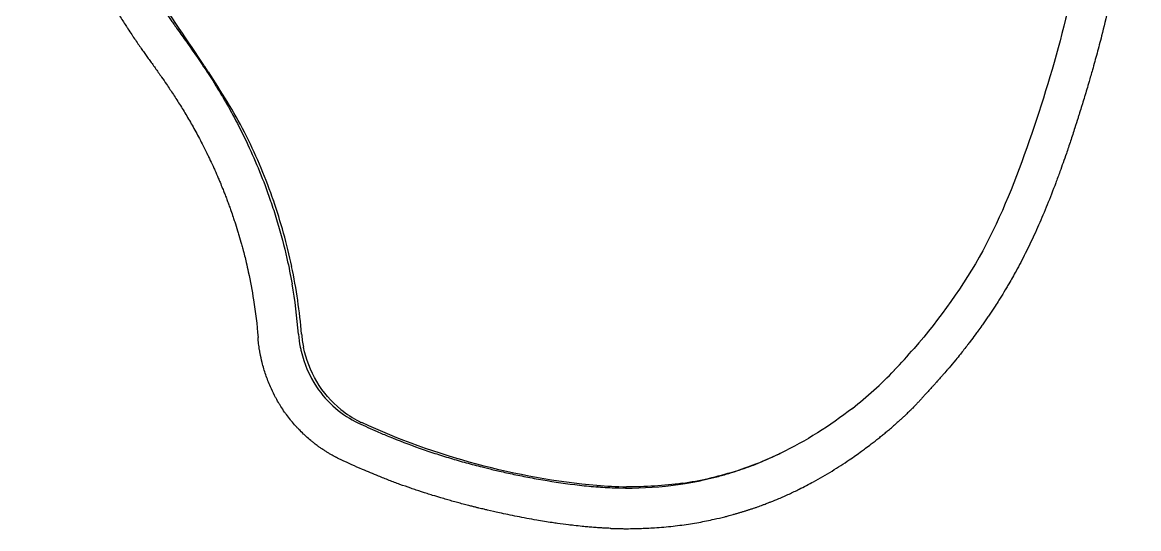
# Model space of a CAD drawing. Header units: millimetres. Extents: x 132530 to 133404, y 33424 to 34046.
# Drawn here: x 132783.64 to 132794.61, y 33616.85 to 33621.82 of the extents above; entities that cross this region are included whole.
import ezdxf

# ---------------------------------------------------------------- set-up
doc = ezdxf.new("R2010")
doc.units = ezdxf.units.MM
doc.layers.add('APARATOS', color=2, linetype='Continuous')

# ---------------------------------------------------------------- blocks, each defined once
blk = doc.blocks.new('Radas-Trackball R1')
at = {"layer": 'APARATOS', "color": 7, "linetype": 'Continuous'}
for centre, radius, start, end in [((232.54, -28.99), 162.18, 33.4252, 33.8156), ((325.77, 31.8), 50.97, 18.9418, 19.2921), ((323.56, 31.05), 53.31, 12.0338, 18.9269), ((325.7, 31.49), 51.12, 8.4398, 12.0563), ((326.81, 31.88), 49.68, 4.5614, 10.0351), ((328.01, 31.83), 48.78, 4.7166, 8.4391), ((386.91, 36.66), 10.61, 184.5303, 191.1017), ((387.01, 36.7), 10.42, 184.698, 191.5537), ((386.74, 36.63), 10.43, 191.1126, 193.3194), ((397.77, 65.51), 47.65, 316.0844, 319.3861), ((403.35, 60.14), 39.92, 312.2317, 316.0807), ((405.28, 58.07), 37.09, 308.1213, 312.1779), ((386.39, 36.3), 9.67, 230.9862, 243.1934), ((407.3, 81.13), 59.31, 244.6827, 246.5421), ((386.23, 36), 9.33, 243.2529, 244.8267), ((407.33, 81.18), 59.37, 246.5423, 247.1113), ((407.46, 53.75), 32.24, 287.8496, 295.6392), ((407.81, 52.94), 31.36, 278.1352, 287.2875), ((408.09, 51.95), 30.34, 287.3444, 287.7702), ((407.56, 63.78), 42.22, 265.5222, 269.2651), ((407.05, 56.88), 35.44, 267.8071, 275.895)]:
    blk.add_arc(centre, radius, start, end, dxfattribs=at)
for points, knots in [([(362.32, 133.44), (362.31, 133.43), (362.28, 133.34), (362.19, 133.08), (362.08, 132.76), (361.94, 132.36), (361.83, 132.06), (361.69, 131.68), (361.57, 131.38), (361.41, 130.95), (361.24, 130.53), (360.94, 129.78), (360.62, 129.01), (360.14, 127.92), (359.73, 127.02), (359.21, 125.95), (358.79, 125.12), (358.33, 124.22), (358.01, 123.61), (357.73, 123.06), (357.57, 122.76), (357.41, 122.45), (357.31, 122.24), (357.17, 121.99), (357.07, 121.78), (356.93, 121.52), (356.83, 121.3), (356.7, 121.04), (356.59, 120.82), (356.45, 120.54), (356.34, 120.31), (356.17, 119.94), (355.99, 119.56), (355.71, 118.95), (355.45, 118.37), (355.05, 117.45), (354.64, 116.46), (354.09, 115.03), (353.68, 113.88), (353.3, 112.77), (353.1, 112.14), (352.9, 111.5), (352.77, 111.06), (352.58, 110.39), (352.39, 109.71), (352.11, 108.66), (351.87, 107.68), (351.54, 106.17), (351.24, 104.6), (350.91, 102.39), (350.72, 100.65), (350.58, 98.86), (350.52, 97.63), (350.49, 96.22), (350.49, 95.26), (350.51, 94.28), (350.54, 93.63), (350.57, 92.88), (350.6, 92.38), (350.64, 91.87), (350.66, 91.53), (350.7, 91.11), (350.73, 90.77), (350.78, 90.34), (350.81, 90), (350.87, 89.48), (350.93, 88.97), (351.04, 88.21), (351.14, 87.54), (351.31, 86.53), (351.49, 85.54), (351.8, 84.05), (352.11, 82.75), (352.55, 81.13), (352.93, 79.85), (353.46, 78.27), (353.91, 77.01), (354.46, 75.61), (354.84, 74.69), (355.24, 73.76), (355.52, 73.15), (355.84, 72.46), (356.06, 72), (356.28, 71.55), (356.43, 71.24), (356.66, 70.79), (356.89, 70.33), (357.31, 69.52), (357.77, 68.68), (358.44, 67.48), (359.02, 66.5), (359.65, 65.49), (360.05, 64.87), (360.43, 64.29), (360.67, 63.92), (360.96, 63.49), (361.18, 63.17), (361.44, 62.79), (361.64, 62.51), (361.86, 62.2), (362.03, 61.96), (362.26, 61.64), (362.44, 61.38), (362.68, 61.06), (362.87, 60.79), (363.11, 60.44), (363.31, 60.16), (363.62, 59.72), (363.93, 59.27), (364.41, 58.56), (364.84, 57.9), (365.4, 57.02), (365.85, 56.28), (366.41, 55.31), (366.87, 54.49), (367.38, 53.51), (367.72, 52.84), (368.05, 52.14), (368.28, 51.66), (368.56, 51.05), (368.77, 50.55), (369.02, 49.97), (369.18, 49.57), (369.34, 49.17), (369.45, 48.91), (369.58, 48.56), (369.68, 48.29), (369.81, 47.94), (369.91, 47.67), (370.06, 47.25), (370.2, 46.83), (370.41, 46.2), (370.59, 45.64), (370.8, 44.94), (370.97, 44.37), (371.2, 43.51), (371.42, 42.66), (371.77, 41.07), (372.21, 38.75), (372.46, 36.7), (372.55, 35.53)], [0, 0, 0, 0, 0.000363, 0.00364, 0.010195, 0.013473, 0.020028, 0.023305, 0.02986, 0.033138, 0.04297, 0.049525, 0.06919, 0.0823, 0.10852, 0.12163, 0.14785, 0.16096, 0.180625, 0.18718, 0.197013, 0.20029, 0.206845, 0.210123, 0.216678, 0.219955, 0.22651, 0.229788, 0.236343, 0.23962, 0.246175, 0.249453, 0.259285, 0.26584, 0.27895, 0.285505, 0.30517, 0.31828, 0.337945, 0.3445, 0.354333, 0.35761, 0.364165, 0.367443, 0.377275, 0.38383, 0.39694, 0.403495, 0.42316, 0.43627, 0.455935, 0.46249, 0.4756, 0.482155, 0.491988, 0.495265, 0.50182, 0.505098, 0.510014, 0.511653, 0.51493, 0.516569, 0.519846, 0.521485, 0.524763, 0.526401, 0.531318, 0.534595, 0.54115, 0.544428, 0.55426, 0.560815, 0.573925, 0.58048, 0.59359, 0.600145, 0.613255, 0.61981, 0.629643, 0.63292, 0.639475, 0.642753, 0.647669, 0.649308, 0.652585, 0.654224, 0.65914, 0.662418, 0.67225, 0.678805, 0.691915, 0.69847, 0.708303, 0.71158, 0.718135, 0.721413, 0.727968, 0.731245, 0.7378, 0.741078, 0.747633, 0.75091, 0.757465, 0.760743, 0.767298, 0.770575, 0.77713, 0.780408, 0.79024, 0.796795, 0.809905, 0.81646, 0.82957, 0.836125, 0.849235, 0.85579, 0.865623, 0.8689, 0.875455, 0.878733, 0.885288, 0.888565, 0.893481, 0.89512, 0.898398, 0.900036, 0.903314, 0.904953, 0.90823, 0.909869, 0.914785, 0.918063, 0.924618, 0.927895, 0.93445, 0.937728, 0.94756, 0.954115, 0.97378, 1, 1, 1, 1]), ([(363.46, 126.04), (363.25, 125.59), (362.8, 124.63), (362.11, 123.26), (361.4, 121.89), (360.82, 120.78), (360.36, 119.88), (360.02, 119.18), (359.63, 118.39), (359.05, 117.14), (358.27, 115.32), (357.28, 112.74), (356.27, 109.61), (355.3, 105.84), (354.54, 101.35), (354.26, 97.19), (354.31, 93.63), (354.51, 90.95), (354.84, 88.38), (355.4, 85.21), (356.18, 82.11), (357.19, 79.08), (358.05, 76.84), (359.01, 74.62), (359.95, 72.67), (360.8, 71.04), (361.73, 69.38), (362.62, 67.9), (363.43, 66.63), (363.99, 65.79), (364.41, 65.18), (364.72, 64.74), (364.99, 64.35), (365.32, 63.89), (365.9, 63.09), (366.68, 61.98), (367.4, 60.93), (367.78, 60.34), (367.81, 60.29)], [0, 0, 0, 0, 0.034582, 0.075739, 0.116897, 0.158055, 0.178634, 0.199212, 0.222356, 0.245499, 0.291785, 0.338071, 0.384358, 0.439088, 0.493818, 0.548548, 0.575914, 0.603279, 0.62694, 0.650601, 0.697923, 0.721584, 0.745245, 0.768906, 0.792567, 0.807587, 0.822607, 0.852647, 0.867668, 0.882688, 0.897708, 0.905218, 0.912728, 0.92685, 0.940973, 0.969217, 0.997461, 1, 1, 1, 1]), ([(367.29, 61.27), (365.68, 63.67), (362.39, 68.43), (358.26, 76.1), (355.55, 84.37), (354.25, 92.99), (354.55, 101.7), (356.01, 108.82), (357.91, 114.28), (360.31, 119.54), (362.32, 123.39), (363.5, 126.03)], [0, 0, 0, 0, 0.125165, 0.249978, 0.375034, 0.50001, 0.624955, 0.750083, 0.812556, 0.87495, 1, 1, 1, 1]), ([(451.28, 122.24), (451.3, 122.17), (451.38, 121.87), (451.48, 121.46), (451.61, 120.89), (451.72, 120.44), (451.85, 119.88), (451.95, 119.42), (452.08, 118.86), (452.18, 118.4), (452.32, 117.72), (452.46, 117.04), (452.67, 116.01), (452.84, 115.09), (453.05, 113.95), (453.21, 113.03), (453.43, 111.65), (453.64, 110.27), (453.93, 108.19), (454.16, 106.34), (454.37, 104.25), (454.5, 102.86), (454.61, 101.47), (454.68, 100.54), (454.75, 99.38), (454.8, 98.46), (454.85, 97.3), (454.89, 96.37), (454.93, 95.22), (454.95, 94.29), (454.96, 93.14), (454.97, 92.23), (454.96, 91.1), (454.95, 90.21), (454.93, 89.11), (454.91, 88.24), (454.87, 86.95), (454.81, 85.69), (454.67, 83.41), (454.48, 81.01), (454.12, 77.57), (453.72, 74.68), (453.15, 71.26), (452.65, 68.68), (452.05, 65.97), (451.63, 64.25), (451.21, 62.61), (450.92, 61.56), (450.6, 60.42), (450.39, 59.68), (450.18, 58.96), (450.04, 58.49), (449.87, 57.92), (449.73, 57.47), (449.56, 56.91), (449.42, 56.48), (449.22, 55.84), (449.02, 55.21), (448.72, 54.28), (448.46, 53.48), (448.06, 52.32), (447.66, 51.2), (447.07, 49.6), (446.54, 48.25), (445.87, 46.64), (445.33, 45.41), (444.64, 43.94), (444.07, 42.81), (443.42, 41.59), (442.97, 40.8), (442.51, 40.02), (442.2, 39.51), (441.85, 38.95), (441.61, 38.57), (441.36, 38.2), (441.2, 37.96), (441, 37.65), (440.83, 37.4), (440.62, 37.1), (440.46, 36.86), (440.21, 36.51), (439.96, 36.16), (439.59, 35.66), (439.27, 35.24), (438.8, 34.62), (438.35, 34.04), (437.76, 33.32), (437.35, 32.83), (436.95, 32.37), (436.7, 32.08), (436.43, 31.77), (436.26, 31.58), (436.09, 31.39), (435.98, 31.27), (435.83, 31.1), (435.73, 30.99), (435.65, 30.91), (435.65, 30.9)], [0, 0, 0, 0, 0.001332, 0.005398, 0.007431, 0.011496, 0.013529, 0.017595, 0.019628, 0.023693, 0.025726, 0.031825, 0.035891, 0.044022, 0.048088, 0.056219, 0.060285, 0.072482, 0.080614, 0.096877, 0.105008, 0.117206, 0.121271, 0.129403, 0.133469, 0.1416, 0.145666, 0.153797, 0.157863, 0.165995, 0.17006, 0.178192, 0.182258, 0.190389, 0.194455, 0.202586, 0.206652, 0.218849, 0.226981, 0.251375, 0.267638, 0.300164, 0.316427, 0.348953, 0.365216, 0.389611, 0.397742, 0.414005, 0.422137, 0.434334, 0.4384, 0.446531, 0.450597, 0.458728, 0.462794, 0.470926, 0.474991, 0.487189, 0.49532, 0.511583, 0.519714, 0.544109, 0.560372, 0.592898, 0.609161, 0.641687, 0.65795, 0.690476, 0.706739, 0.731133, 0.739265, 0.755528, 0.763659, 0.775856, 0.779922, 0.788054, 0.792119, 0.800251, 0.804317, 0.812448, 0.816514, 0.828711, 0.836843, 0.853106, 0.861237, 0.885632, 0.901895, 0.926289, 0.934421, 0.950684, 0.958815, 0.971012, 0.975078, 0.983209, 0.987275, 0.999472, 1, 1, 1, 1]), ([(448.05, 119.96), (449.79, 112.73), (451.82, 97.89), (451.09, 79.18), (448.14, 64.56), (444.85, 53.88), (440.8, 43.41), (436.37, 37.31), (433.95, 34.49)], [0, 0, 0, 0, 0.249868, 0.499756, 0.624846, 0.749894, 0.874945, 1, 1, 1, 1]), ([(367.81, 60.29), (368.14, 59.8), (369.19, 58.14), (370.67, 55.51), (372.15, 52.36), (373.06, 50.16), (373.56, 48.75), (373.73, 48.26)], [0, 0, 0, 0, 0.167326, 0.53503, 0.718883, 0.902735, 1, 1, 1, 1]), ([(373.88, 48.64), (373.15, 50.71), (371.43, 54.78), (369.11, 58.52), (367.9, 60.35)], [0, 0, 0, 0, 0.500446, 1, 1, 1, 1]), ([(373.73, 48.26), (373.76, 48.19), (373.97, 47.55), (374.54, 45.78), (375.2, 43.28), (375.59, 41.32), (375.73, 40.53)], [0, 0, 0, 0, 0.02944, 0.25265, 0.69907, 1, 1, 1, 1]), ([(380.32, 24.08), (380.29, 24.1), (380.18, 24.15), (380.07, 24.2), (379.95, 24.26), (379.86, 24.31), (379.75, 24.37), (379.66, 24.42), (379.53, 24.49), (379.39, 24.56), (379.19, 24.68), (379.02, 24.78), (378.81, 24.92), (378.64, 25.03), (378.43, 25.17), (378.26, 25.29), (378.01, 25.47), (377.77, 25.66), (377.41, 25.94), (377.11, 26.21), (376.74, 26.56), (376.45, 26.84), (376.1, 27.21), (375.83, 27.51), (375.51, 27.9), (375.27, 28.22), (374.97, 28.63), (374.75, 28.97), (374.48, 29.4), (374.28, 29.75), (374, 30.28), (373.74, 30.82), (373.4, 31.65), (373.14, 32.4), (372.9, 33.27), (372.78, 33.85), (372.67, 34.44), (372.6, 34.93), (372.56, 35.33), (372.55, 35.53)], [0, 0, 0, 0, 0.010417, 0.020833, 0.026042, 0.036458, 0.041667, 0.052083, 0.057292, 0.072917, 0.083333, 0.104167, 0.114583, 0.135417, 0.145833, 0.166667, 0.177083, 0.208333, 0.229167, 0.270833, 0.291667, 0.333333, 0.354167, 0.395833, 0.416667, 0.458333, 0.479167, 0.520833, 0.541667, 0.583333, 0.604167, 0.666667, 0.708333, 0.791667, 0.833333, 0.895833, 0.916667, 0.958333, 1, 1, 1, 1]), ([(380.3, 28.79), (379.41, 29.51), (377.87, 31.29), (377.04, 33.48), (376.81, 34.61)], [0, 0, 0, 0, 0.499767, 1, 1, 1, 1]), ([(376.59, 34.23), (376.87, 33.05), (377.71, 31.09), (379.69, 28.84), (381.17, 27.88), (381.94, 27.52)], [0, 0, 0, 0, 0.409615, 0.710345, 1, 1, 1, 1]), ([(435.65, 30.9), (435.61, 30.85), (435.47, 30.71), (435.3, 30.52), (435.1, 30.29), (434.94, 30.12), (434.75, 29.92), (434.61, 29.76), (434.43, 29.56), (434.28, 29.41), (434.07, 29.18), (433.86, 28.96), (433.56, 28.67), (433.33, 28.45), (433.1, 28.22), (432.94, 28.07), (432.73, 27.88), (432.56, 27.73), (432.33, 27.53), (432.15, 27.37), (431.96, 27.21), (431.86, 27.12), (431.82, 27.08)], [0, 0, 0, 0, 0.029417, 0.092332, 0.123789, 0.186705, 0.218162, 0.281077, 0.312535, 0.37545, 0.406907, 0.50128, 0.564195, 0.658568, 0.690025, 0.752941, 0.784398, 0.847313, 0.878771, 0.941686, 0.973143, 1, 1, 1, 1]), ([(404.26, 21.69), (400.46, 21.98), (392.94, 23.41), (385.71, 25.93), (382.26, 27.56)], [0, 0, 0, 0, 0.499961, 1, 1, 1, 1]), ([(384.24, 26.49), (384.42, 26.41), (385.54, 25.95), (387.15, 25.33), (389.08, 24.68), (390.55, 24.22), (391.78, 23.87), (392.77, 23.6), (393.41, 23.44), (394, 23.29), (394.73, 23.11), (395.78, 22.87), (397.21, 22.57), (399.3, 22.17), (401.6, 21.81), (403.95, 21.56), (405.12, 21.49), (405.69, 21.47)], [0, 0, 0, 0, 0.033402, 0.21146, 0.300488, 0.389517, 0.478546, 0.52306, 0.567575, 0.594601, 0.621628, 0.675681, 0.729734, 0.783787, 0.891894, 0.945947, 1, 1, 1, 1]), ([(418.52, 19.42), (418.57, 19.44), (418.65, 19.46), (418.82, 19.52), (418.99, 19.58), (419.21, 19.65), (419.38, 19.71), (419.59, 19.79), (419.76, 19.85), (420.01, 19.94), (420.26, 20.04), (420.72, 20.22), (421.21, 20.42), (421.93, 20.73), (422.57, 21.03), (423.5, 21.48), (424.4, 21.95), (425.71, 22.69), (426.83, 23.37), (428.02, 24.16), (428.79, 24.7), (429.46, 25.2), (429.82, 25.47), (430.18, 25.74), (430.41, 25.93), (430.7, 26.15), (430.92, 26.34), (431.2, 26.56), (431.42, 26.75), (431.64, 26.93), (431.76, 27.03), (431.82, 27.08)], [0, 0, 0, 0, 0.007742, 0.015662, 0.0315, 0.03942, 0.055258, 0.063178, 0.079016, 0.086936, 0.110694, 0.126532, 0.174048, 0.205726, 0.26908, 0.300758, 0.39579, 0.459144, 0.585854, 0.649208, 0.74424, 0.775918, 0.823434, 0.839272, 0.87095, 0.886788, 0.918466, 0.934305, 0.965982, 0.981821, 1, 1, 1, 1]), ([(405.55, 17.67), (405.54, 17.67), (405.44, 17.67), (405.29, 17.68), (405.03, 17.69), (404.76, 17.71), (404.37, 17.73), (404.02, 17.75), (403.58, 17.79), (403.24, 17.82), (402.72, 17.87), (402.2, 17.93), (401.43, 18.02), (400.75, 18.11), (399.75, 18.25), (398.78, 18.41), (397.38, 18.66), (396.2, 18.9), (394.99, 19.16), (394.26, 19.32), (393.64, 19.47), (393.32, 19.54), (393.02, 19.62), (392.83, 19.66), (392.57, 19.73), (392.31, 19.8), (391.91, 19.9), (391.56, 19.99), (391.13, 20.11), (390.78, 20.2), (390.35, 20.33), (390.01, 20.42), (389.49, 20.58), (388.97, 20.73), (388.2, 20.97), (387.52, 21.2), (386.67, 21.48), (386, 21.72), (385.15, 22.03), (384.48, 22.29), (383.48, 22.69), (382.14, 23.24), (380.98, 23.77), (380.32, 24.08)], [0, 0, 0, 0, 0.001051, 0.007495, 0.010718, 0.020385, 0.02683, 0.03972, 0.046164, 0.059054, 0.065499, 0.084833, 0.097723, 0.123502, 0.136392, 0.175061, 0.200841, 0.252399, 0.278179, 0.316848, 0.329737, 0.349072, 0.355517, 0.368406, 0.374851, 0.394186, 0.407075, 0.432855, 0.445744, 0.471524, 0.484413, 0.510193, 0.523082, 0.561751, 0.587531, 0.639089, 0.664869, 0.716427, 0.742207, 0.793765, 0.819545, 0.896883, 1, 1, 1, 1]), ([(417.35, 23.04), (417.66, 23.14), (418.25, 23.34), (419.42, 23.79), (420.47, 24.24), (421.22, 24.6), (421.41, 24.69)], [0, 0, 0, 0, 0.212683, 0.425365, 0.85073, 1, 1, 1, 1]), ([(414.1, 22.17), (414.48, 22.25), (415.26, 22.43), (416.36, 22.73), (417.03, 22.93), (417.35, 23.04)], [0, 0, 0, 0, 0.302263, 0.651131, 1, 1, 1, 1]), ([(410.69, 21.63), (411.33, 21.7), (412.46, 21.85), (413.54, 22.05), (414.04, 22.15), (414.1, 22.17)], [0, 0, 0, 0, 0.515249, 0.942873, 1, 1, 1, 1]), ([(405.56, 17.67), (405.58, 17.67), (405.7, 17.66), (405.85, 17.66), (406.07, 17.65), (406.24, 17.65), (406.49, 17.65), (406.74, 17.64), (407.2, 17.64), (407.69, 17.65), (408.57, 17.67), (409.5, 17.71), (410.83, 17.82), (411.96, 17.94), (413.29, 18.14), (414.3, 18.32), (415.35, 18.55), (416.02, 18.7), (416.59, 18.85), (416.9, 18.94), (417.2, 19.02), (417.39, 19.08), (417.63, 19.15), (417.82, 19.2), (418.04, 19.27), (418.22, 19.33), (418.4, 19.38), (418.48, 19.41), (418.52, 19.42)], [0, 0, 0, 0, 0.004794, 0.019754, 0.027235, 0.042195, 0.049675, 0.072116, 0.087076, 0.131958, 0.161879, 0.251642, 0.311484, 0.431168, 0.491009, 0.610693, 0.670535, 0.760298, 0.790219, 0.8351, 0.850061, 0.879982, 0.894942, 0.924863, 0.939824, 0.969745, 0.984705, 1, 1, 1, 1])]:
    blk.add_open_spline(points, degree=3, knots=knots, dxfattribs=at)
for points in [[(428.17, 28.89), (426.08, 27.26), (423.81, 25.83), (421.41, 24.68)], [(412.25, 21.89), (410.52, 21.64), (408.76, 21.54), (407.02, 21.56)]]:
    blk.add_open_spline(points, degree=3, dxfattribs=at)

msp = doc.modelspace()

# ---------------------------------------------------------------- block references
at = {"layer": 'APARATOS', "xscale": 0.1050000000104774, "yscale": 0.1050000000032014, "zscale": 0.105}
msp.add_blockref('Radas-Trackball R1', (132746.838, 33614.994), dxfattribs=at)

doc.saveas('drawing.dxf')
